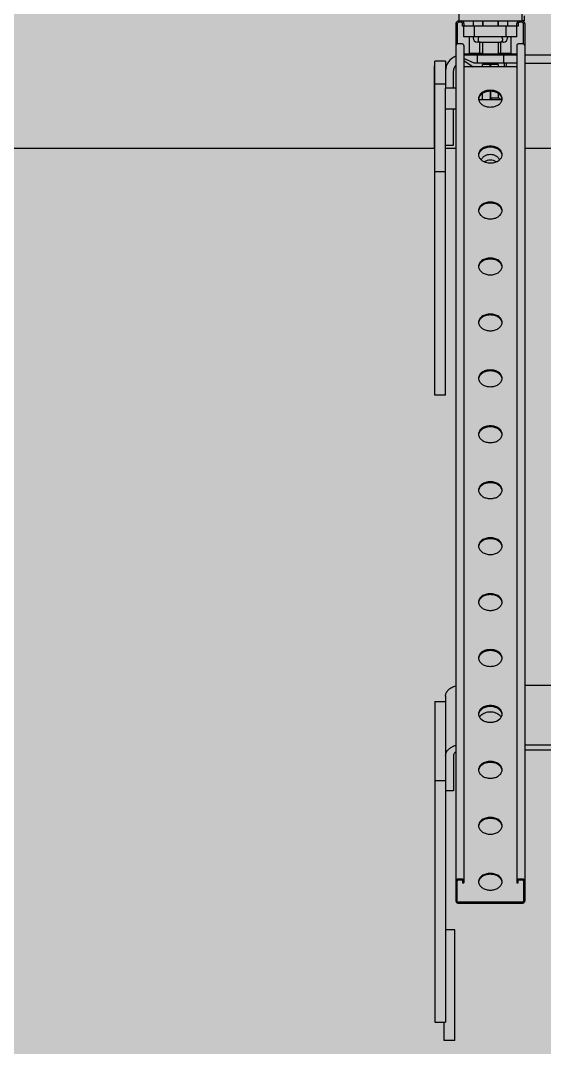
# Model space of a CAD drawing. Header units: millimetres. Extents: x -18489 to 17339, y -1599 to 10961.
# Drawn here: x -14452.5 to -14420.9, y 2173.5 to 2235.3 of the extents above; entities that cross this region are included whole.
import ezdxf

# ---------------------------------------------------------------- set-up
doc = ezdxf.new("R2010")
doc.units = ezdxf.units.MM
for name, color, linetype in [('188K-SM-03-F10-MECH-EQ-Y2257103$0$0 Xref', 8, 'Continuous'), ('188K-SM-03-F10-MECH-EQ-Y2257103$0$M-EQU-FOUNDATION', 8, 'Continuous'), ('188K-SM-03-F10-MECH-EQ-Y2257103$0$Micron CUP L10 HVAC EQU$0$M-MECH-EQU', 136, 'Continuous'), ('188K-SM-03-F10-MECH-EQ-Y2257103$0$Micron CUP L10 HVAC EQU$0$M-PHASE1 AREA', 252, 'Continuous')]:
    doc.layers.add(name, color=color, linetype=linetype)

# ---------------------------------------------------------------- blocks, each defined once
blk = doc.blocks.new('188K-SM-03-F10-MECH-EQ-Y2257103$0$Micron CUP L10 HVAC EQU$0$A$C0c53ceb0')
at = {"layer": '188K-SM-03-F10-MECH-EQ-Y2257103$0$Micron CUP L10 HVAC EQU$0$M-PHASE1 AREA'}
for p, q in [((17170.46743, 13263.8722), (17170.46743, 13178.23741)), ((17208.52734, 13263.8722), (17208.52734, 13178.23741)), ((17210.04974, 13178.23741), (17210.04974, 13181.2822)), ((17168.81817, 13176.65158), (17168.81817, 12648.77738)), ((17169.61109, 13176.65158), (17169.61109, 13164.40363)), ((17170.404, 13178.23741), (17208.59077, 13178.23741)), ((17171.98983, 13177.44449), (17170.404, 13177.44449)), ((17172.78275, 13175.06575), (17172.78275, 13176.65158)), ((17173.57566, 13175.06575), (17172.78275, 13175.06575)), ((17173.57566, 13176.65158), (17173.57566, 13175.06575)), ((17205.35568, 13175.06575), (17173.63909, 13175.06575)), ((17173.63909, 13168.72243), (17173.63909, 13175.06575)), ((17179.09435, 13178.23741), (17179.09435, 13175.06575)), ((17179.98241, 13168.72243), (17179.98241, 13175.06575)), ((17184.7399, 13178.23741), (17184.7399, 13175.06575)), ((17184.92386, 13178.23741), (17184.92386, 13175.06575)), ((17194.07092, 13178.23741), (17194.07092, 13175.06575)), ((17194.25488, 13178.23741), (17194.25488, 13175.06575)), ((17199.01236, 13168.72243), (17199.01236, 13175.06575)), ((17199.90043, 13178.23741), (17199.90043, 13175.06575)), ((17205.35568, 13168.72243), (17205.35568, 13175.06575)), ((17205.41912, 13175.06575), (17205.41912, 13176.65158)), ((17206.21203, 13175.06575), (17205.41912, 13175.06575)), ((17206.21203, 13176.65158), (17206.21203, 13175.06575)), ((17208.59077, 13177.44449), (17207.00494, 13177.44449)), ((17210.04974, 13178.23741), (17208.59077, 13178.23741)), ((17209.38369, 13164.40363), (17209.38369, 13176.65158)), ((17210.1766, 13176.65158), (17210.1766, 12648.77738)), ((17205.35568, 13168.72243), (17173.63909, 13168.72243)), ((17176.8624, 13158.88394), (17176.8624, 13168.72243)), ((17179.09435, 13168.72243), (17179.09435, 13168.0881)), ((17199.90043, 13168.72243), (17199.90043, 13168.0881)), ((17202.13238, 13158.88394), (17202.13238, 13168.72243)), ((17171.98983, 13164.55387), (17170.404, 13164.55387)), ((17173.57566, 13163.43251), (17173.57566, 12659.94603)), ((17183.33168, 13165.55077), (17181.63167, 13165.55077)), ((17182.13914, 13167.52989), (17182.13914, 13166.74332)), ((17183.17989, 13158.88394), (17183.17989, 13165.55077)), ((17183.33168, 13165.55077), (17195.66309, 13165.55077)), ((17184.7399, 13165.55077), (17184.7399, 13158.47797)), ((17194.25488, 13165.55077), (17194.25488, 13158.47797)), ((17197.3631, 13165.55077), (17195.66309, 13165.55077)), ((17195.81488, 13158.88394), (17195.81488, 13165.55077)), ((17196.85564, 13167.52989), (17196.85564, 13166.74332)), ((17205.41912, 13163.43251), (17205.41912, 12659.94603)), ((17208.59077, 13164.55387), (17207.00494, 13164.55387)), ((17173.57566, 13158.47797), (17205.41912, 13158.47797)), ((17205.41912, 13157.68506), (17173.57566, 13157.68506)), ((17179.79971, 13152.92757), (17173.57566, 13155.64281)), ((17176.8624, 13158.88394), (17184.7399, 13158.88394)), ((17179.64939, 13158.47797), (17179.64939, 13158.88394)), ((17181.58093, 13157.68506), (17181.58093, 13152.92757)), ((17194.25488, 13158.88394), (17202.13238, 13158.88394)), ((17197.43922, 13157.68506), (17197.43922, 13152.92757)), ((17199.34539, 13158.47797), (17199.34539, 13158.88394)), ((17679.45525, 13157.68506), (17210.1766, 13157.68506)), ((17155.77042, 13151.34174), (17156.19497, 13151.34174)), ((17155.77042, 13151.34174), (17155.77042, 13101.81891)), ((17162.53829, 13154.13398), (17156.19497, 13154.13398)), ((17156.19497, 12953.15965), (17156.19497, 13154.13398)), ((17162.53829, 13154.13398), (17162.53829, 13137.86219)), ((17173.57566, 13154.41746), (17179.07083, 13150.58183)), ((17205.41912, 13150.58183), (17173.57566, 13150.58183)), ((17205.41912, 13152.92757), (17179.79971, 13152.92757)), ((17194.24219, 13152.13465), (17184.75259, 13152.13465)), ((17184.75259, 13150.58183), (17184.75259, 13152.13425)), ((17185.91634, 13152.92757), (17186.36781, 13152.13465)), ((17189.4847, 13150.58183), (17189.4847, 13152.13458)), ((17189.51007, 13152.13425), (17189.51007, 13150.58183)), ((17193.61383, 13152.92757), (17193.61383, 13152.13465)), ((17194.24219, 13152.13458), (17194.24219, 13150.58183)), ((17197.73027, 13152.92757), (17197.73027, 13150.58183)), ((17199.01236, 13152.92757), (17199.01236, 13150.58183)), ((17210.1766, 13152.92757), (17679.45525, 13152.92757)), ((17167.29578, 13137.86219), (17167.29578, 13148.17008)), ((17162.53829, 13140.15985), (17156.19497, 13140.15985)), ((17168.81817, 13137.86219), (17162.5256, 13137.86219)), ((17162.5256, 13125.17555), (17162.5256, 13137.86219)), ((17182.51846, 13130.9582), (17196.47632, 13130.9582)), ((17184.75259, 13130.9582), (17184.75259, 13134.62016)), ((17189.4847, 13135.98185), (17189.4847, 13130.9582)), ((17190.19741, 13130.9582), (17189.4847, 13132.10197)), ((17189.4847, 13132.10197), (17194.24219, 13132.10197)), ((17189.51007, 13135.98185), (17189.51007, 13132.10197)), ((17189.51007, 13131.94592), (17189.51007, 13130.9582)), ((17194.24219, 13134.62016), (17194.24219, 13132.10197)), ((17196.03548, 13130.9582), (17194.24219, 13132.10197)), ((17168.81817, 13125.17555), (17162.5256, 13125.17555)), ((17162.53829, 12953.15965), (17162.53829, 13125.17555)), ((17167.29578, 13103.63999), (17167.29578, 13125.17555)), ((13611.15446, 13101.81891), (17156.19497, 13101.81891)), ((17162.53829, 13103.63999), (17167.29578, 13103.63999)), ((17162.53829, 13101.81891), (17168.81817, 13101.81891)), ((17210.1766, 13101.81891), (17679.45525, 13101.81891)), ((17162.53829, 13087.43098), (17156.19497, 13087.43098)), ((17162.53829, 12953.15965), (17156.19497, 12953.15965)), ((17210.1766, 12778.85407), (17679.45525, 12778.85407)), ((17156.19497, 12768.96269), (17156.19497, 12576.08288)), ((17156.19497, 12768.96269), (17162.53829, 12768.96269)), ((17162.53829, 12772.12596), (17162.53829, 12576.08288)), ((17210.1766, 12742.97084), (17679.45525, 12742.97084)), ((17167.29578, 12736.24274), (17167.29578, 12715.26666)), ((17679.45525, 12739.60679), (17210.1766, 12739.60679)), ((17156.19497, 12721.52352), (17162.53829, 12721.52352)), ((17167.29578, 12715.26516), (17162.53829, 12715.26516)), ((17171.98983, 12662.18873), (17170.404, 12662.18873)), ((17170.404, 12661.62806), (17171.98983, 12661.62806)), ((17208.59077, 12662.18873), (17207.00494, 12662.18873)), ((17207.00494, 12661.62806), (17208.59077, 12661.62806)), ((17169.61109, 12648.77738), (17169.61109, 12661.06738)), ((17172.78275, 12661.06738), (17172.78275, 12659.94603)), ((17172.78275, 12659.94603), (17173.57566, 12659.94603)), ((17205.41912, 12659.94603), (17206.21203, 12659.94603)), ((17206.21203, 12659.94603), (17206.21203, 12661.06738)), ((17209.38369, 12661.06738), (17209.38369, 12648.77738)), ((17208.59077, 12648.2167), (17170.404, 12648.2167)), ((17170.404, 12647.65603), (17208.59077, 12647.65603)), ((17168.10742, 12631.67629), (17162.53829, 12631.67629)), ((17168.10742, 12564.96838), (17168.10742, 12631.67629)), ((17156.19497, 12576.08288), (17162.53829, 12576.08288)), ((17161.7641, 12564.96838), (17161.7641, 12576.08288)), ((17168.10742, 12564.96838), (17161.7641, 12564.96838))]:
    blk.add_line(p, q, dxfattribs=at)
for centre, radius, start, end in [((17170.404, 13176.65158), 1.58583, 90, 180), ((17170.404, 13176.65158), 0.79291, 90, 180), ((17171.98983, 13176.65158), 1.58583, 0, 90), ((17171.98983, 13176.65158), 0.79291, 0, 90), ((17207.00494, 13176.65158), 1.58583, 90, 180), ((17207.00494, 13176.65158), 0.79291, 90, 180), ((17208.59077, 13176.65158), 1.58583, 0, 90), ((17208.59077, 13176.65158), 0.79291, 0, 90), ((17181.63167, 13168.0881), 2.53733, 180, 270), ((17183.33168, 13167.52989), 1.19254, 90, 180), ((17195.66309, 13167.52989), 1.19254, 0, 90), ((17197.3631, 13168.0881), 2.53733, 270, 0), ((17183.33168, 13166.74332), 1.19254, 180, 270), ((17195.66309, 13166.74332), 1.19254, 270, 0), ((17172.05326, 13148.17008), 9.51498, 109.97779629, 180), ((17172.05326, 13148.17008), 4.75749, 133.15689829, 180), ((17185.93616, 13131.51922), 3.54328, 180.00554074, 184.57683732), ((17185.98738, 13131.52348), 3.59469, 184.57949297, 188.71224577), ((17192.93612, 13131.53468), 3.66683, 346.87698646, 351.28346315), ((17193.00739, 13131.52348), 3.59469, 351.28775423, 355.42050703), ((17193.05862, 13131.51922), 3.54328, 355.42316268, 359.99445926), ((17185.93616, 13097.87869), 3.54328, 180.00554074, 184.57683732), ((17185.98738, 13097.88296), 3.59469, 184.57949297, 188.71224577), ((17193.00739, 13097.88296), 3.59469, 351.28775423, 355.42050703), ((17193.05862, 13097.87869), 3.54328, 355.42316268, 359.99445926), ((17185.93616, 13064.23817), 3.54328, 180.00554074, 184.57683732), ((17185.98738, 13064.24244), 3.59469, 184.57949297, 188.71224577), ((17193.00739, 13064.24244), 3.59469, 351.28775423, 355.42050703), ((17193.05862, 13064.23817), 3.54328, 355.42316268, 359.99445926), ((17185.93616, 13030.59765), 3.54328, 180.00554074, 184.57683732), ((17185.98738, 13030.60192), 3.59469, 184.57949297, 188.71224577), ((17193.00739, 13030.60192), 3.59469, 351.28775423, 355.42050703), ((17193.05862, 13030.59765), 3.54328, 355.42316268, 359.99445926), ((17185.93616, 12996.95713), 3.54328, 180.00554074, 184.57683732), ((17185.98738, 12996.96139), 3.59469, 184.57949297, 188.71224577), ((17193.00739, 12996.96139), 3.59469, 351.28775423, 355.42050703), ((17193.05862, 12996.95713), 3.54328, 355.42316268, 359.99445926), ((17185.93616, 12963.3166), 3.54328, 180.00554074, 184.57683732), ((17185.98738, 12963.32087), 3.59469, 184.57949297, 188.71224577), ((17193.00739, 12963.32087), 3.59469, 351.28775423, 355.42050703), ((17193.05862, 12963.3166), 3.54328, 355.42316268, 359.99445926), ((17185.93616, 12929.67608), 3.54328, 180.00554074, 184.57683732), ((17185.98738, 12929.68035), 3.59469, 184.57949298, 188.71224577), ((17193.00739, 12929.68035), 3.59469, 351.28775423, 355.42050703), ((17193.05862, 12929.67608), 3.54328, 355.42316268, 359.99445926), ((17185.93616, 12896.03556), 3.54328, 180.00554074, 184.57683732), ((17193.05862, 12896.03556), 3.54328, 355.42316268, 359.99445926), ((17185.98738, 12896.03983), 3.59469, 184.57949297, 188.71224577), ((17193.00739, 12896.03983), 3.59469, 351.28775423, 355.42050702), ((17185.93616, 12862.39504), 3.54328, 180.00554074, 184.57683732), ((17185.98738, 12862.39931), 3.59469, 184.57949297, 188.71224577), ((17193.00739, 12862.39931), 3.59469, 351.28775423, 355.42050703), ((17193.05862, 12862.39504), 3.54328, 355.42316268, 359.99445926), ((17185.93616, 12828.75452), 3.54328, 180.00554074, 184.57683732), ((17185.98738, 12828.75878), 3.59469, 184.57949297, 188.71224577), ((17193.00739, 12828.75878), 3.59469, 351.28775423, 355.42050703), ((17193.05862, 12828.75452), 3.54328, 355.42316268, 359.99445926), ((17185.93616, 12795.11399), 3.54328, 180.00554074, 184.57683732), ((17185.98738, 12795.11826), 3.59469, 184.57949297, 188.71224577), ((17193.00739, 12795.11826), 3.59469, 351.28775423, 355.42050703), ((17193.05862, 12795.11399), 3.54328, 355.42316268, 359.99445926), ((17185.93616, 12761.47347), 3.54328, 180.00554074, 184.57683732), ((17185.98738, 12761.47774), 3.59469, 184.57949297, 188.71224577), ((17187.438, 12756.70575), 5.29236, 134.17939771, 139.35016521), ((17191.55678, 12756.70575), 5.29236, 40.64983479, 45.82060229), ((17193.00739, 12761.47774), 3.59469, 351.28775423, 355.42050703), ((17193.05862, 12761.47347), 3.54328, 355.42316268, 359.99445926), ((17185.93616, 12727.83295), 3.54328, 180.00554074, 184.57683732), ((17185.98738, 12727.83722), 3.59469, 184.57949297, 188.71224577), ((17193.00739, 12727.83722), 3.59469, 351.28775423, 355.42050703), ((17193.05862, 12727.83295), 3.54328, 355.42316268, 359.99445926), ((17185.93616, 12694.19243), 3.54328, 180.00554074, 184.57683732), ((17185.98738, 12694.19669), 3.59469, 184.57949297, 188.71224577), ((17193.00739, 12694.19669), 3.59469, 351.28775423, 355.42050703), ((17193.05862, 12694.19243), 3.54328, 355.42316268, 359.99445926), ((17171.99099, 12659.97761), 2.21113, 79.33297401, 90.03008232), ((17208.59194, 12659.97761), 2.21113, 79.33297401, 90.03008232), ((17185.93616, 12660.5519), 3.54328, 180.00554074, 184.57683732), ((17185.98738, 12660.55617), 3.59469, 184.57949297, 188.71224577), ((17193.00739, 12660.55617), 3.59469, 351.28775423, 355.42050703), ((17193.05862, 12660.5519), 3.54328, 355.42316268, 359.99445926)]:
    blk.add_arc(centre, radius, start, end, dxfattribs=at)
blk.add_ellipse((17185.9395, 13131.51887), major_axis=(3.73082, -20.606), ratio=0.170228127, start_param=7.795978182, end_param=7.843886738, dxfattribs=at)
for points in [[(17168.92231, 13163.83217), (17168.85694, 13163.71101), (17168.81817, 13163.57018), (17168.81817, 13163.43251)], [(17205.52325, 13163.83217), (17205.45788, 13163.71101), (17205.41912, 13163.57018), (17205.41912, 13163.43251)], [(17182.43417, 12760.93324), (17182.48755, 12760.58469), (17182.59337, 12760.24115), (17182.74059, 12759.92074)], [(17183.42266, 12760.15338), (17183.2556, 12759.95856), (17183.10275, 12759.7503), (17182.96949, 12759.53097)], [(17196.02528, 12759.53097), (17195.89202, 12759.7503), (17195.73917, 12759.95856), (17195.57212, 12760.15338)], [(17196.25418, 12759.92074), (17196.40141, 12760.24115), (17196.50722, 12760.58469), (17196.5606, 12760.93324)], [(17168.92231, 12661.46704), (17168.85694, 12661.34588), (17168.81817, 12661.20505), (17168.81817, 12661.06738)], [(17170.404, 12662.18873), (17170.13499, 12662.18873), (17169.86013, 12662.14019), (17169.61109, 12662.0385)], [(17172.78275, 12662.0385), (17172.65976, 12662.08872), (17172.5308, 12662.12581), (17172.40027, 12662.15053)], [(17205.52325, 12661.46704), (17205.45788, 12661.34588), (17205.41912, 12661.20505), (17205.41912, 12661.06738)], [(17207.00494, 12662.18873), (17206.73594, 12662.18873), (17206.46108, 12662.14019), (17206.21203, 12662.0385)], [(17209.38369, 12662.0385), (17209.2607, 12662.08872), (17209.13175, 12662.12581), (17209.00122, 12662.15053)], [(17210.07246, 12648.37772), (17210.13783, 12648.49888), (17210.1766, 12648.63971), (17210.1766, 12648.77738)]]:
    blk.add_open_spline(points, degree=3, dxfattribs=at)
for points, knots in [([(17170.404, 13164.55387), (17170.24606, 13164.55387), (17169.69186, 13164.5), (17169.11432, 13164.18804), (17168.92231, 13163.83217)], [0, 0, 0, 0, 0.280876256, 1, 1, 1, 1]), ([(17173.33412, 13164.02737), (17173.26015, 13164.11092), (17172.88263, 13164.43009), (17172.36768, 13164.55387), (17171.98983, 13164.55387)], [0, 0, 0, 0, 0.227996945, 1, 1, 1, 1]), ([(17173.57566, 13163.43251), (17173.57566, 13163.59147), (17173.50403, 13163.8122), (17173.37236, 13163.98419), (17173.33412, 13164.02737)], [0, 0, 0, 0, 0.733758948, 1, 1, 1, 1]), ([(17207.00494, 13164.55387), (17206.84701, 13164.55387), (17206.2928, 13164.5), (17205.71527, 13164.18804), (17205.52325, 13163.83217)], [0, 0, 0, 0, 0.280876256, 1, 1, 1, 1]), ([(17209.93507, 13164.02737), (17209.86109, 13164.11092), (17209.48357, 13164.43009), (17208.96862, 13164.55387), (17208.59077, 13164.55387)], [0, 0, 0, 0, 0.227996945, 1, 1, 1, 1]), ([(17210.1766, 13163.43251), (17210.1766, 13163.59147), (17210.10497, 13163.8122), (17209.9733, 13163.98419), (17209.93507, 13164.02737)], [0, 0, 0, 0, 0.733758948, 1, 1, 1, 1]), ([(17189.49739, 13136.54252), (17188.5821, 13136.54252), (17186.80607, 13136.30338), (17184.48086, 13135.25155), (17182.82528, 13133.61447), (17182.39287, 13132.18456), (17182.39287, 13131.51887)], [0, 0, 0, 0, 0.288006698, 0.555333419, 0.790532629, 1, 1, 1, 1]), ([(17189.49739, 13135.98185), (17188.64305, 13135.98185), (17186.97926, 13135.77247), (17184.76361, 13134.8489), (17183.10621, 13133.40969), (17182.53009, 13132.12438), (17182.43417, 13131.49808)], [0, 0, 0, 0, 0.284584443, 0.551250143, 0.788945637, 1, 1, 1, 1]), ([(17182.43417, 13130.97899), (17182.53009, 13130.35269), (17183.10621, 13129.06738), (17184.76361, 13127.62817), (17186.97926, 13126.7046), (17188.64305, 13126.49522), (17189.49739, 13126.49522)], [0, 0, 0, 0, 0.211054363, 0.448749857, 0.715415557, 1, 1, 1, 1]), ([(17196.6019, 13131.51887), (17196.6019, 13132.18456), (17196.1695, 13133.61447), (17194.51392, 13135.25155), (17192.1887, 13136.30338), (17190.41268, 13136.54252), (17189.49739, 13136.54252)], [0, 0, 0, 0, 0.209467371, 0.444666581, 0.711993302, 1, 1, 1, 1]), ([(17196.5606, 13131.49808), (17196.46469, 13132.12438), (17195.88856, 13133.40969), (17194.23116, 13134.8489), (17192.01551, 13135.77247), (17190.35173, 13135.98185), (17189.49739, 13135.98185)], [0, 0, 0, 0, 0.211054363, 0.448749857, 0.715415557, 1, 1, 1, 1]), ([(17189.49739, 13126.49522), (17190.32009, 13126.49522), (17191.92516, 13126.68991), (17194.08089, 13127.54959), (17195.73125, 13128.89195), (17196.36701, 13130.10049), (17196.5072, 13130.70216)], [0, 0, 0, 0, 0.282697526, 0.548844889, 0.787717592, 1, 1, 1, 1]), ([(17189.49739, 13102.902), (17188.5821, 13102.902), (17186.80607, 13102.66285), (17184.48086, 13101.61103), (17182.82528, 13099.97395), (17182.39287, 13098.54404), (17182.39287, 13097.87835)], [0, 0, 0, 0, 0.288006698, 0.555333419, 0.790532629, 1, 1, 1, 1]), ([(17189.49739, 13102.34133), (17188.64305, 13102.34133), (17186.97926, 13102.13195), (17184.76361, 13101.20838), (17183.10621, 13099.76917), (17182.53009, 13098.48386), (17182.43417, 13097.85756)], [0, 0, 0, 0, 0.284584443, 0.551250143, 0.788945637, 1, 1, 1, 1]), ([(17196.6019, 13097.87835), (17196.6019, 13098.54404), (17196.1695, 13099.97395), (17194.51392, 13101.61103), (17192.1887, 13102.66285), (17190.41268, 13102.902), (17189.49739, 13102.902)], [0, 0, 0, 0, 0.209467371, 0.444666581, 0.711993302, 1, 1, 1, 1]), ([(17196.5606, 13097.85756), (17196.46469, 13098.48386), (17195.88856, 13099.76917), (17194.23116, 13101.20838), (17192.01551, 13102.13195), (17190.35173, 13102.34133), (17189.49739, 13102.34133)], [0, 0, 0, 0, 0.211054363, 0.448749857, 0.715415557, 1, 1, 1, 1]), ([(17182.43417, 13097.33847), (17182.51748, 13096.79451), (17182.96688, 13095.68327), (17183.79636, 13094.8388), (17184.27934, 13094.46932)], [0, 0, 0, 0, 0.475050464, 1, 1, 1, 1]), ([(17194.94536, 13094.70405), (17194.88339, 13094.92921), (17194.69975, 13095.37707), (17194.11788, 13096.21582), (17193.01551, 13097.08823), (17191.35635, 13097.73134), (17189.49739, 13097.95397), (17187.63842, 13097.73134), (17185.97927, 13097.08823), (17184.87689, 13096.21582), (17184.29503, 13095.37707), (17184.11138, 13094.92921), (17184.04942, 13094.70405)], [0, 0, 0, 0, 0.05216116, 0.107006451, 0.226580774, 0.359346826, 0.5, 0.640653174, 0.773419226, 0.892993549, 0.94783884, 1, 1, 1, 1]), ([(17184.27934, 13094.46932), (17184.39918, 13094.37764), (17184.90828, 13094.01634), (17185.46653, 13093.72605), (17185.90353, 13093.54486)], [0, 0, 0, 0, 0.241814282, 1, 1, 1, 1]), ([(17193.06187, 13093.59801), (17192.54525, 13093.9041), (17191.37589, 13094.36514), (17189.49739, 13094.59108), (17187.61889, 13094.36514), (17186.44952, 13093.9041), (17185.93291, 13093.59801)], [0, 0, 0, 0, 0.242621943, 0.5, 0.757378057, 1, 1, 1, 1]), ([(17193.09125, 13093.54486), (17193.24019, 13093.60662), (17193.80927, 13093.86242), (17194.34795, 13094.1882), (17194.71543, 13094.46932)], [0, 0, 0, 0, 0.258431367, 1, 1, 1, 1]), ([(17194.71543, 13094.46932), (17195.19842, 13094.8388), (17196.02789, 13095.68327), (17196.4773, 13096.79451), (17196.5606, 13097.33847)], [0, 0, 0, 0, 0.524949536, 1, 1, 1, 1]), ([(17185.90353, 13093.54486), (17186.17843, 13093.43089), (17187.33435, 13093.02355), (17188.5707, 13092.8547), (17189.49739, 13092.8547)], [0, 0, 0, 0, 0.243075178, 1, 1, 1, 1]), ([(17189.49739, 13092.8547), (17189.81028, 13092.8547), (17191.03319, 13092.9123), (17192.24952, 13093.19587), (17193.09125, 13093.54486)], [0, 0, 0, 0, 0.255610284, 1, 1, 1, 1]), ([(17189.49739, 13069.26148), (17188.5821, 13069.26148), (17186.80607, 13069.02233), (17184.48086, 13067.97051), (17182.82528, 13066.33343), (17182.39287, 13064.90352), (17182.39287, 13064.23783)], [0, 0, 0, 0, 0.288006698, 0.555333419, 0.790532629, 1, 1, 1, 1]), ([(17196.6019, 13064.23783), (17196.6019, 13064.90352), (17196.1695, 13066.33343), (17194.51392, 13067.97051), (17192.1887, 13069.02233), (17190.41268, 13069.26148), (17189.49739, 13069.26148)], [0, 0, 0, 0, 0.209467371, 0.444666581, 0.711993302, 1, 1, 1, 1]), ([(17189.49739, 13068.7008), (17188.64305, 13068.7008), (17186.97926, 13068.49142), (17184.76361, 13067.56786), (17183.10621, 13066.12864), (17182.53009, 13064.84333), (17182.43417, 13064.21704)], [0, 0, 0, 0, 0.284584443, 0.551250143, 0.788945637, 1, 1, 1, 1]), ([(17182.43417, 13063.69794), (17182.53009, 13063.07165), (17183.10621, 13061.78634), (17184.76361, 13060.34712), (17186.97926, 13059.42356), (17188.64305, 13059.21418), (17189.49739, 13059.21418)], [0, 0, 0, 0, 0.211054363, 0.448749857, 0.715415557, 1, 1, 1, 1]), ([(17196.5606, 13064.21704), (17196.46469, 13064.84333), (17195.88856, 13066.12864), (17194.23116, 13067.56786), (17192.01551, 13068.49142), (17190.35173, 13068.7008), (17189.49739, 13068.7008)], [0, 0, 0, 0, 0.211054363, 0.448749857, 0.715415557, 1, 1, 1, 1]), ([(17189.49739, 13059.21418), (17190.35173, 13059.21418), (17192.01551, 13059.42356), (17194.23116, 13060.34712), (17195.88856, 13061.78634), (17196.46469, 13063.07165), (17196.5606, 13063.69794)], [0, 0, 0, 0, 0.284584443, 0.551250143, 0.788945637, 1, 1, 1, 1]), ([(17189.49739, 13035.62096), (17188.5821, 13035.62096), (17186.80607, 13035.38181), (17184.48086, 13034.32999), (17182.82528, 13032.6929), (17182.39287, 13031.26299), (17182.39287, 13030.59731)], [0, 0, 0, 0, 0.288006698, 0.555333419, 0.790532629, 1, 1, 1, 1]), ([(17189.49739, 13035.06028), (17188.64305, 13035.06028), (17186.97926, 13034.8509), (17184.76361, 13033.92733), (17183.10621, 13032.48812), (17182.53009, 13031.20281), (17182.43417, 13030.57651)], [0, 0, 0, 0, 0.284584443, 0.551250143, 0.788945637, 1, 1, 1, 1]), ([(17196.6019, 13030.59731), (17196.6019, 13031.26299), (17196.1695, 13032.6929), (17194.51392, 13034.32999), (17192.1887, 13035.38181), (17190.41268, 13035.62096), (17189.49739, 13035.62096)], [0, 0, 0, 0, 0.209467371, 0.444666581, 0.711993302, 1, 1, 1, 1]), ([(17196.5606, 13030.57651), (17196.46469, 13031.20281), (17195.88856, 13032.48812), (17194.23116, 13033.92733), (17192.01551, 13034.8509), (17190.35173, 13035.06028), (17189.49739, 13035.06028)], [0, 0, 0, 0, 0.211054363, 0.448749857, 0.715415557, 1, 1, 1, 1]), ([(17182.43417, 13030.05742), (17182.53009, 13029.43113), (17183.10621, 13028.14581), (17184.76361, 13026.7066), (17186.97926, 13025.78304), (17188.64305, 13025.57365), (17189.49739, 13025.57365)], [0, 0, 0, 0, 0.211054363, 0.448749857, 0.715415557, 1, 1, 1, 1]), ([(17189.49739, 13025.57365), (17190.35173, 13025.57365), (17192.01551, 13025.78304), (17194.23116, 13026.7066), (17195.88856, 13028.14581), (17196.46469, 13029.43113), (17196.5606, 13030.05742)], [0, 0, 0, 0, 0.284584443, 0.551250143, 0.788945637, 1, 1, 1, 1]), ([(17189.49739, 13001.98044), (17188.5821, 13001.98044), (17186.80607, 13001.74129), (17184.48086, 13000.68946), (17182.82528, 12999.05238), (17182.39287, 12997.62247), (17182.39287, 12996.95678)], [0, 0, 0, 0, 0.288006698, 0.555333419, 0.790532629, 1, 1, 1, 1]), ([(17189.49739, 13001.41976), (17188.64305, 13001.41976), (17186.97926, 13001.21038), (17184.76361, 13000.28681), (17183.10621, 12998.8476), (17182.53009, 12997.56229), (17182.43417, 12996.93599)], [0, 0, 0, 0, 0.284584443, 0.551250143, 0.788945637, 1, 1, 1, 1]), ([(17196.6019, 12996.95678), (17196.6019, 12997.62247), (17196.1695, 12999.05238), (17194.51392, 13000.68946), (17192.1887, 13001.74129), (17190.41268, 13001.98044), (17189.49739, 13001.98044)], [0, 0, 0, 0, 0.209467371, 0.444666581, 0.711993302, 1, 1, 1, 1]), ([(17196.5606, 12996.93599), (17196.46469, 12997.56229), (17195.88856, 12998.8476), (17194.23116, 13000.28681), (17192.01551, 13001.21038), (17190.35173, 13001.41976), (17189.49739, 13001.41976)], [0, 0, 0, 0, 0.211054363, 0.448749857, 0.715415557, 1, 1, 1, 1]), ([(17182.43417, 12996.4169), (17182.53009, 12995.7906), (17183.10621, 12994.50529), (17184.76361, 12993.06608), (17186.97926, 12992.14251), (17188.64305, 12991.93313), (17189.49739, 12991.93313)], [0, 0, 0, 0, 0.211054363, 0.448749857, 0.715415557, 1, 1, 1, 1]), ([(17189.49739, 12991.93313), (17190.35173, 12991.93313), (17192.01551, 12992.14251), (17194.23116, 12993.06608), (17195.88856, 12994.50529), (17196.46469, 12995.7906), (17196.5606, 12996.4169)], [0, 0, 0, 0, 0.284584443, 0.551250143, 0.788945637, 1, 1, 1, 1]), ([(17189.49739, 12968.33991), (17188.5821, 12968.33991), (17186.80607, 12968.10077), (17184.48086, 12967.04894), (17182.82528, 12965.41186), (17182.39287, 12963.98195), (17182.39287, 12963.31626)], [0, 0, 0, 0, 0.288006698, 0.555333419, 0.790532629, 1, 1, 1, 1]), ([(17189.49739, 12967.77924), (17188.64305, 12967.77924), (17186.97926, 12967.56986), (17184.76361, 12966.64629), (17183.10621, 12965.20708), (17182.53009, 12963.92177), (17182.43417, 12963.29547)], [0, 0, 0, 0, 0.284584443, 0.551250143, 0.788945637, 1, 1, 1, 1]), ([(17196.6019, 12963.31626), (17196.6019, 12963.98195), (17196.1695, 12965.41186), (17194.51392, 12967.04894), (17192.1887, 12968.10077), (17190.41268, 12968.33991), (17189.49739, 12968.33991)], [0, 0, 0, 0, 0.209467371, 0.444666581, 0.711993302, 1, 1, 1, 1]), ([(17196.5606, 12963.29547), (17196.46469, 12963.92177), (17195.88856, 12965.20708), (17194.23116, 12966.64629), (17192.01551, 12967.56986), (17190.35173, 12967.77924), (17189.49739, 12967.77924)], [0, 0, 0, 0, 0.211054363, 0.448749857, 0.715415557, 1, 1, 1, 1]), ([(17182.43417, 12962.77638), (17182.53009, 12962.15008), (17183.10621, 12960.86477), (17184.76361, 12959.42556), (17186.97926, 12958.50199), (17188.64305, 12958.29261), (17189.49739, 12958.29261)], [0, 0, 0, 0, 0.211054363, 0.448749857, 0.715415557, 1, 1, 1, 1]), ([(17189.49739, 12958.29261), (17190.35173, 12958.29261), (17192.01551, 12958.50199), (17194.23116, 12959.42556), (17195.88856, 12960.86477), (17196.46469, 12962.15008), (17196.5606, 12962.77638)], [0, 0, 0, 0, 0.284584443, 0.551250143, 0.788945637, 1, 1, 1, 1]), ([(17189.49739, 12934.69939), (17188.5821, 12934.69939), (17186.80607, 12934.46024), (17184.48086, 12933.40842), (17182.82528, 12931.77134), (17182.39287, 12930.34143), (17182.39287, 12929.67574)], [0, 0, 0, 0, 0.288006698, 0.555333419, 0.790532629, 1, 1, 1, 1]), ([(17189.49739, 12934.13872), (17188.64305, 12934.13872), (17186.97926, 12933.92933), (17184.76361, 12933.00577), (17183.10621, 12931.56656), (17182.53009, 12930.28124), (17182.43417, 12929.65495)], [0, 0, 0, 0, 0.284584443, 0.551250143, 0.788945637, 1, 1, 1, 1]), ([(17196.6019, 12929.67574), (17196.6019, 12930.34143), (17196.1695, 12931.77134), (17194.51392, 12933.40842), (17192.1887, 12934.46024), (17190.41268, 12934.69939), (17189.49739, 12934.69939)], [0, 0, 0, 0, 0.209467371, 0.444666581, 0.711993302, 1, 1, 1, 1]), ([(17196.5606, 12929.65495), (17196.46469, 12930.28124), (17195.88856, 12931.56656), (17194.23116, 12933.00577), (17192.01551, 12933.92933), (17190.35173, 12934.13872), (17189.49739, 12934.13872)], [0, 0, 0, 0, 0.211054363, 0.448749857, 0.715415557, 1, 1, 1, 1]), ([(17182.43417, 12929.13586), (17182.53009, 12928.50956), (17183.10621, 12927.22425), (17184.76361, 12925.78504), (17186.97926, 12924.86147), (17188.64305, 12924.65209), (17189.49739, 12924.65209)], [0, 0, 0, 0, 0.211054363, 0.448749857, 0.715415557, 1, 1, 1, 1]), ([(17189.49739, 12924.65209), (17190.35173, 12924.65209), (17192.01551, 12924.86147), (17194.23116, 12925.78504), (17195.88856, 12927.22425), (17196.46469, 12928.50956), (17196.5606, 12929.13586)], [0, 0, 0, 0, 0.284584443, 0.551250143, 0.788945637, 1, 1, 1, 1]), ([(17189.49739, 12901.05887), (17188.5821, 12901.05887), (17186.80607, 12900.81972), (17184.48086, 12899.7679), (17182.82528, 12898.13081), (17182.39287, 12896.70091), (17182.39287, 12896.03522)], [0, 0, 0, 0, 0.288006698, 0.555333419, 0.790532629, 1, 1, 1, 1]), ([(17189.49739, 12900.49819), (17188.64305, 12900.49819), (17186.97926, 12900.28881), (17184.76361, 12899.36525), (17183.10621, 12897.92603), (17182.53009, 12896.64072), (17182.43417, 12896.01443)], [0, 0, 0, 0, 0.284584443, 0.551250143, 0.788945637, 1, 1, 1, 1]), ([(17196.6019, 12896.03522), (17196.6019, 12896.70091), (17196.1695, 12898.13081), (17194.51392, 12899.7679), (17192.1887, 12900.81972), (17190.41268, 12901.05887), (17189.49739, 12901.05887)], [0, 0, 0, 0, 0.209467371, 0.444666581, 0.711993302, 1, 1, 1, 1]), ([(17196.5606, 12896.01443), (17196.46469, 12896.64072), (17195.88856, 12897.92603), (17194.23116, 12899.36525), (17192.01551, 12900.28881), (17190.35173, 12900.49819), (17189.49739, 12900.49819)], [0, 0, 0, 0, 0.211054363, 0.448749857, 0.715415557, 1, 1, 1, 1]), ([(17182.43417, 12895.49533), (17182.53009, 12894.86904), (17183.10621, 12893.58373), (17184.76361, 12892.14451), (17186.97926, 12891.22095), (17188.64305, 12891.01157), (17189.49739, 12891.01157)], [0, 0, 0, 0, 0.211054363, 0.448749857, 0.715415557, 1, 1, 1, 1]), ([(17189.49739, 12891.01157), (17190.35173, 12891.01157), (17192.01551, 12891.22095), (17194.23116, 12892.14451), (17195.88856, 12893.58373), (17196.46469, 12894.86904), (17196.5606, 12895.49533)], [0, 0, 0, 0, 0.284584443, 0.551250143, 0.788945637, 1, 1, 1, 1]), ([(17189.49739, 12867.41835), (17188.5821, 12867.41835), (17186.80607, 12867.1792), (17184.48086, 12866.12737), (17182.82528, 12864.49029), (17182.39287, 12863.06038), (17182.39287, 12862.3947)], [0, 0, 0, 0, 0.288006698, 0.555333419, 0.790532629, 1, 1, 1, 1]), ([(17189.49739, 12866.85767), (17188.64305, 12866.85767), (17186.97926, 12866.64829), (17184.76361, 12865.72472), (17183.10621, 12864.28551), (17182.53009, 12863.0002), (17182.43417, 12862.3739)], [0, 0, 0, 0, 0.284584443, 0.551250143, 0.788945637, 1, 1, 1, 1]), ([(17196.6019, 12862.3947), (17196.6019, 12863.06038), (17196.1695, 12864.49029), (17194.51392, 12866.12737), (17192.1887, 12867.1792), (17190.41268, 12867.41835), (17189.49739, 12867.41835)], [0, 0, 0, 0, 0.209467371, 0.444666581, 0.711993302, 1, 1, 1, 1]), ([(17196.5606, 12862.3739), (17196.46469, 12863.0002), (17195.88856, 12864.28551), (17194.23116, 12865.72472), (17192.01551, 12866.64829), (17190.35173, 12866.85767), (17189.49739, 12866.85767)], [0, 0, 0, 0, 0.211054363, 0.448749857, 0.715415557, 1, 1, 1, 1]), ([(17182.43417, 12861.85481), (17182.53009, 12861.22852), (17183.10621, 12859.9432), (17184.76361, 12858.50399), (17186.97926, 12857.58042), (17188.64305, 12857.37104), (17189.49739, 12857.37104)], [0, 0, 0, 0, 0.211054363, 0.448749857, 0.715415557, 1, 1, 1, 1]), ([(17189.49739, 12857.37104), (17190.35173, 12857.37104), (17192.01551, 12857.58042), (17194.23116, 12858.50399), (17195.88856, 12859.9432), (17196.46469, 12861.22852), (17196.5606, 12861.85481)], [0, 0, 0, 0, 0.284584443, 0.551250143, 0.788945637, 1, 1, 1, 1]), ([(17189.49739, 12833.77782), (17188.5821, 12833.77782), (17186.80607, 12833.53868), (17184.48086, 12832.48685), (17182.82528, 12830.84977), (17182.39287, 12829.41986), (17182.39287, 12828.75417)], [0, 0, 0, 0, 0.288006698, 0.555333419, 0.790532629, 1, 1, 1, 1]), ([(17189.49739, 12833.21715), (17188.64305, 12833.21715), (17186.97926, 12833.00777), (17184.76361, 12832.0842), (17183.10621, 12830.64499), (17182.53009, 12829.35968), (17182.43417, 12828.73338)], [0, 0, 0, 0, 0.284584443, 0.551250143, 0.788945637, 1, 1, 1, 1]), ([(17182.43417, 12828.21429), (17182.53009, 12827.58799), (17183.10621, 12826.30268), (17184.76361, 12824.86347), (17186.97926, 12823.9399), (17188.64305, 12823.73052), (17189.49739, 12823.73052)], [0, 0, 0, 0, 0.211054363, 0.448749857, 0.715415557, 1, 1, 1, 1]), ([(17196.6019, 12828.75417), (17196.6019, 12829.41986), (17196.1695, 12830.84977), (17194.51392, 12832.48685), (17192.1887, 12833.53868), (17190.41268, 12833.77782), (17189.49739, 12833.77782)], [0, 0, 0, 0, 0.209467371, 0.444666581, 0.711993302, 1, 1, 1, 1]), ([(17196.5606, 12828.73338), (17196.46469, 12829.35968), (17195.88856, 12830.64499), (17194.23116, 12832.0842), (17192.01551, 12833.00777), (17190.35173, 12833.21715), (17189.49739, 12833.21715)], [0, 0, 0, 0, 0.211054363, 0.448749857, 0.715415557, 1, 1, 1, 1]), ([(17189.49739, 12823.73052), (17190.35173, 12823.73052), (17192.01551, 12823.9399), (17194.23116, 12824.86347), (17195.88856, 12826.30268), (17196.46469, 12827.58799), (17196.5606, 12828.21429)], [0, 0, 0, 0, 0.284584443, 0.551250143, 0.788945637, 1, 1, 1, 1]), ([(17189.49739, 12800.1373), (17188.5821, 12800.1373), (17186.80607, 12799.89816), (17184.48086, 12798.84633), (17182.82528, 12797.20925), (17182.39287, 12795.77934), (17182.39287, 12795.11365)], [0, 0, 0, 0, 0.288006698, 0.555333419, 0.790532629, 1, 1, 1, 1]), ([(17189.49739, 12799.57663), (17188.64305, 12799.57663), (17186.97926, 12799.36725), (17184.76361, 12798.44368), (17183.10621, 12797.00447), (17182.53009, 12795.71916), (17182.43417, 12795.09286)], [0, 0, 0, 0, 0.284584443, 0.551250143, 0.788945637, 1, 1, 1, 1]), ([(17196.6019, 12795.11365), (17196.6019, 12795.77934), (17196.1695, 12797.20925), (17194.51392, 12798.84633), (17192.1887, 12799.89816), (17190.41268, 12800.1373), (17189.49739, 12800.1373)], [0, 0, 0, 0, 0.209467371, 0.444666581, 0.711993302, 1, 1, 1, 1]), ([(17196.5606, 12795.09286), (17196.46469, 12795.71916), (17195.88856, 12797.00447), (17194.23116, 12798.44368), (17192.01551, 12799.36725), (17190.35173, 12799.57663), (17189.49739, 12799.57663)], [0, 0, 0, 0, 0.211054363, 0.448749857, 0.715415557, 1, 1, 1, 1]), ([(17182.43417, 12794.57377), (17182.53009, 12793.94747), (17183.10621, 12792.66216), (17184.76361, 12791.22295), (17186.97926, 12790.29938), (17188.64305, 12790.09), (17189.49739, 12790.09)], [0, 0, 0, 0, 0.211054363, 0.448749857, 0.715415557, 1, 1, 1, 1]), ([(17189.49739, 12790.09), (17190.35173, 12790.09), (17192.01551, 12790.29938), (17194.23116, 12791.22295), (17195.88856, 12792.66216), (17196.46469, 12793.94747), (17196.5606, 12794.57377)], [0, 0, 0, 0, 0.284584443, 0.551250143, 0.788945637, 1, 1, 1, 1]), ([(17162.53829, 12772.12596), (17162.53829, 12772.81636), (17162.86866, 12774.26756), (17164.23161, 12776.13853), (17166.27912, 12777.60302), (17167.92324, 12778.22332), (17168.8024, 12778.44925)], [0, 0, 0, 0, 0.21748498, 0.45261355, 0.714058089, 1, 1, 1, 1]), ([(17189.49739, 12766.49678), (17188.5821, 12766.49678), (17186.80607, 12766.25763), (17184.48086, 12765.20581), (17182.82528, 12763.56873), (17182.39287, 12762.13882), (17182.39287, 12761.47313)], [0, 0, 0, 0, 0.288006698, 0.555333419, 0.790532629, 1, 1, 1, 1]), ([(17196.6019, 12761.47313), (17196.6019, 12762.13882), (17196.1695, 12763.56873), (17194.51392, 12765.20581), (17192.1887, 12766.25763), (17190.41268, 12766.49678), (17189.49739, 12766.49678)], [0, 0, 0, 0, 0.209467371, 0.444666581, 0.711993302, 1, 1, 1, 1]), ([(17189.49739, 12765.9361), (17188.64305, 12765.9361), (17186.97926, 12765.72672), (17184.76361, 12764.80316), (17183.10621, 12763.36394), (17182.53009, 12762.07863), (17182.43417, 12761.45234)], [0, 0, 0, 0, 0.284584443, 0.551250143, 0.788945637, 1, 1, 1, 1]), ([(17195.24506, 12760.50123), (17194.54107, 12761.18614), (17192.67277, 12762.24312), (17189.49739, 12762.74511), (17186.322, 12762.24312), (17184.45371, 12761.18614), (17183.74971, 12760.50123)], [0, 0, 0, 0, 0.236938801, 0.5, 0.763061198, 1, 1, 1, 1]), ([(17196.5606, 12761.45234), (17196.46469, 12762.07863), (17195.88856, 12763.36394), (17194.23116, 12764.80316), (17192.01551, 12765.72672), (17190.35173, 12765.9361), (17189.49739, 12765.9361)], [0, 0, 0, 0, 0.211054363, 0.448749857, 0.715415557, 1, 1, 1, 1]), ([(17182.74059, 12759.92074), (17183.2418, 12758.8299), (17184.82036, 12757.47092), (17187.31369, 12756.61087), (17188.76101, 12756.44948), (17189.49739, 12756.44948)], [0, 0, 0, 0, 0.454971083, 0.720915951, 1, 1, 1, 1]), ([(17189.49739, 12756.44948), (17190.23377, 12756.44948), (17191.68109, 12756.61087), (17194.17441, 12757.47092), (17195.75297, 12758.8299), (17196.25418, 12759.92074)], [0, 0, 0, 0, 0.279084049, 0.545028917, 1, 1, 1, 1]), ([(17162.53829, 12736.24274), (17162.53829, 12736.8295), (17162.77172, 12738.04886), (17163.76118, 12739.69649), (17165.29495, 12741.08484), (17166.55953, 12741.76475), (17167.24472, 12742.04848)], [0, 0, 0, 0, 0.222954822, 0.459664115, 0.718205, 1, 1, 1, 1]), ([(17167.24472, 12742.04848), (17167.3693, 12742.10006), (17167.87887, 12742.30014), (17168.40282, 12742.46334), (17168.8024, 12742.56603)], [0, 0, 0, 0, 0.246316039, 1, 1, 1, 1]), ([(17168.79917, 12738.69675), (17168.36141, 12738.40663), (17167.61149, 12737.70781), (17167.29578, 12736.70726), (17167.29578, 12736.24274)], [0, 0, 0, 0, 0.530633996, 1, 1, 1, 1]), ([(17189.49739, 12732.85626), (17188.5821, 12732.85626), (17186.80607, 12732.61711), (17184.48086, 12731.56529), (17182.82528, 12729.9282), (17182.39287, 12728.4983), (17182.39287, 12727.83261)], [0, 0, 0, 0, 0.288006698, 0.555333419, 0.790532629, 1, 1, 1, 1]), ([(17189.49739, 12732.29558), (17188.64305, 12732.29558), (17186.97926, 12732.0862), (17184.76361, 12731.16263), (17183.10621, 12729.72342), (17182.53009, 12728.43811), (17182.43417, 12727.81182)], [0, 0, 0, 0, 0.284584443, 0.551250143, 0.788945637, 1, 1, 1, 1]), ([(17196.6019, 12727.83261), (17196.6019, 12728.4983), (17196.1695, 12729.9282), (17194.51392, 12731.56529), (17192.1887, 12732.61711), (17190.41268, 12732.85626), (17189.49739, 12732.85626)], [0, 0, 0, 0, 0.209467371, 0.444666581, 0.711993302, 1, 1, 1, 1]), ([(17196.5606, 12727.81182), (17196.46469, 12728.43811), (17195.88856, 12729.72342), (17194.23116, 12731.16263), (17192.01551, 12732.0862), (17190.35173, 12732.29558), (17189.49739, 12732.29558)], [0, 0, 0, 0, 0.211054363, 0.448749857, 0.715415557, 1, 1, 1, 1]), ([(17182.43417, 12727.29272), (17182.53009, 12726.66643), (17183.10621, 12725.38112), (17184.76361, 12723.9419), (17186.97926, 12723.01834), (17188.64305, 12722.80896), (17189.49739, 12722.80896)], [0, 0, 0, 0, 0.211054363, 0.448749857, 0.715415557, 1, 1, 1, 1]), ([(17189.49739, 12722.80896), (17190.35173, 12722.80896), (17192.01551, 12723.01834), (17194.23116, 12723.9419), (17195.88856, 12725.38112), (17196.46469, 12726.66643), (17196.5606, 12727.29272)], [0, 0, 0, 0, 0.284584443, 0.551250143, 0.788945637, 1, 1, 1, 1]), ([(17189.49739, 12699.21574), (17188.5821, 12699.21574), (17186.80607, 12698.97659), (17184.48086, 12697.92476), (17182.82528, 12696.28768), (17182.39287, 12694.85777), (17182.39287, 12694.19208)], [0, 0, 0, 0, 0.288006698, 0.555333419, 0.790532629, 1, 1, 1, 1]), ([(17189.49739, 12698.65506), (17188.64305, 12698.65506), (17186.97926, 12698.44568), (17184.76361, 12697.52211), (17183.10621, 12696.0829), (17182.53009, 12694.79759), (17182.43417, 12694.17129)], [0, 0, 0, 0, 0.284584443, 0.551250143, 0.788945637, 1, 1, 1, 1]), ([(17196.6019, 12694.19208), (17196.6019, 12694.85777), (17196.1695, 12696.28768), (17194.51392, 12697.92476), (17192.1887, 12698.97659), (17190.41268, 12699.21574), (17189.49739, 12699.21574)], [0, 0, 0, 0, 0.209467371, 0.444666581, 0.711993302, 1, 1, 1, 1]), ([(17196.5606, 12694.17129), (17196.46469, 12694.79759), (17195.88856, 12696.0829), (17194.23116, 12697.52211), (17192.01551, 12698.44568), (17190.35173, 12698.65506), (17189.49739, 12698.65506)], [0, 0, 0, 0, 0.211054363, 0.448749857, 0.715415557, 1, 1, 1, 1]), ([(17182.43417, 12693.6522), (17182.53009, 12693.0259), (17183.10621, 12691.74059), (17184.76361, 12690.30138), (17186.97926, 12689.37781), (17188.64305, 12689.16843), (17189.49739, 12689.16843)], [0, 0, 0, 0, 0.211054363, 0.448749857, 0.715415557, 1, 1, 1, 1]), ([(17189.49739, 12689.16843), (17190.35173, 12689.16843), (17192.01551, 12689.37781), (17194.23116, 12690.30138), (17195.88856, 12691.74059), (17196.46469, 12693.0259), (17196.5606, 12693.6522)], [0, 0, 0, 0, 0.284584443, 0.551250143, 0.788945637, 1, 1, 1, 1]), ([(17169.61109, 12662.0385), (17169.53478, 12662.00734), (17169.2644, 12661.87592), (17169.0263, 12661.65977), (17168.92231, 12661.46704)], [0, 0, 0, 0, 0.273440322, 1, 1, 1, 1]), ([(17169.61109, 12661.06738), (17169.61109, 12661.22054), (17169.84712, 12661.5539), (17170.20927, 12661.62806), (17170.404, 12661.62806)], [0, 0, 0, 0, 0.440239368, 1, 1, 1, 1]), ([(17171.98983, 12661.62806), (17172.18457, 12661.62806), (17172.54671, 12661.5539), (17172.78275, 12661.22054), (17172.78275, 12661.06738)], [0, 0, 0, 0, 0.559760632, 1, 1, 1, 1]), ([(17173.57566, 12661.06738), (17173.57566, 12661.26724), (17173.38951, 12661.70666), (17173.00213, 12661.94892), (17172.78275, 12662.0385)], [0, 0, 0, 0, 0.457524368, 1, 1, 1, 1]), ([(17189.49739, 12665.57521), (17188.5821, 12665.57521), (17186.80607, 12665.33607), (17184.48086, 12664.28424), (17182.82528, 12662.64716), (17182.39287, 12661.21725), (17182.39287, 12660.55156)], [0, 0, 0, 0, 0.288006698, 0.555333419, 0.790532629, 1, 1, 1, 1]), ([(17189.49739, 12665.01454), (17188.64305, 12665.01454), (17186.97926, 12664.80516), (17184.76361, 12663.88159), (17183.10621, 12662.44238), (17182.53009, 12661.15707), (17182.43417, 12660.53077)], [0, 0, 0, 0, 0.284584443, 0.551250143, 0.788945637, 1, 1, 1, 1]), ([(17196.6019, 12660.55156), (17196.6019, 12661.21725), (17196.1695, 12662.64716), (17194.51392, 12664.28424), (17192.1887, 12665.33607), (17190.41268, 12665.57521), (17189.49739, 12665.57521)], [0, 0, 0, 0, 0.209467371, 0.444666581, 0.711993302, 1, 1, 1, 1]), ([(17196.5606, 12660.53077), (17196.46469, 12661.15707), (17195.88856, 12662.44238), (17194.23116, 12663.88159), (17192.01551, 12664.80516), (17190.35173, 12665.01454), (17189.49739, 12665.01454)], [0, 0, 0, 0, 0.211054363, 0.448749857, 0.715415557, 1, 1, 1, 1]), ([(17206.21203, 12662.0385), (17206.13573, 12662.00734), (17205.86534, 12661.87592), (17205.62724, 12661.65977), (17205.52325, 12661.46704)], [0, 0, 0, 0, 0.273440322, 1, 1, 1, 1]), ([(17206.21203, 12661.06738), (17206.21203, 12661.22054), (17206.44807, 12661.5539), (17206.81021, 12661.62806), (17207.00494, 12661.62806)], [0, 0, 0, 0, 0.440239368, 1, 1, 1, 1]), ([(17208.59077, 12661.62806), (17208.78551, 12661.62806), (17209.14765, 12661.5539), (17209.38369, 12661.22054), (17209.38369, 12661.06738)], [0, 0, 0, 0, 0.559760632, 1, 1, 1, 1]), ([(17210.1766, 12661.06738), (17210.1766, 12661.26724), (17209.99045, 12661.70666), (17209.60307, 12661.94892), (17209.38369, 12662.0385)], [0, 0, 0, 0, 0.457524368, 1, 1, 1, 1]), ([(17182.43417, 12660.01168), (17182.53009, 12659.38538), (17183.10621, 12658.10007), (17184.76361, 12656.66086), (17186.97926, 12655.73729), (17188.64305, 12655.52791), (17189.49739, 12655.52791)], [0, 0, 0, 0, 0.211054363, 0.448749857, 0.715415557, 1, 1, 1, 1]), ([(17189.49739, 12655.52791), (17190.35173, 12655.52791), (17192.01551, 12655.73729), (17194.23116, 12656.66086), (17195.88856, 12658.10007), (17196.46469, 12659.38538), (17196.5606, 12660.01168)], [0, 0, 0, 0, 0.284584443, 0.551250143, 0.788945637, 1, 1, 1, 1]), ([(17168.81817, 12648.77738), (17168.81817, 12648.61842), (17168.8898, 12648.3977), (17169.02148, 12648.22571), (17169.05971, 12648.18252)], [0, 0, 0, 0, 0.733758948, 1, 1, 1, 1]), ([(17169.05971, 12648.18252), (17169.13368, 12648.09897), (17169.5112, 12647.77981), (17170.02615, 12647.65603), (17170.404, 12647.65603)], [0, 0, 0, 0, 0.227996945, 1, 1, 1, 1]), ([(17170.404, 12648.2167), (17170.20927, 12648.2167), (17169.84712, 12648.29086), (17169.61109, 12648.62422), (17169.61109, 12648.77738)], [0, 0, 0, 0, 0.559760632, 1, 1, 1, 1]), ([(17209.38369, 12648.77738), (17209.38369, 12648.62422), (17209.14765, 12648.29086), (17208.78551, 12648.2167), (17208.59077, 12648.2167)], [0, 0, 0, 0, 0.440239368, 1, 1, 1, 1]), ([(17208.59077, 12647.65603), (17208.74871, 12647.65603), (17209.30292, 12647.70989), (17209.88045, 12648.02185), (17210.07246, 12648.37772)], [0, 0, 0, 0, 0.280876256, 1, 1, 1, 1])]:
    blk.add_open_spline(points, degree=3, knots=knots, dxfattribs=at)
blk = doc.blocks.new('188K-SM-03-F10-MECH-EQ-Y2257103$0$Micron CUP L10 HVAC EQU')
at = {"layer": '188K-SM-03-F10-MECH-EQ-Y2257103$0$Micron CUP L10 HVAC EQU$0$M-MECH-EQU'}
blk.add_blockref('188K-SM-03-F10-MECH-EQ-Y2257103$0$Micron CUP L10 HVAC EQU$0$A$C0c53ceb0', (-206166.7, 2082.18), dxfattribs=at)
blk = doc.blocks.new('188K-SM-03-F10-MECH-EQ-Y2257103')
at = {"layer": '188K-SM-03-F10-MECH-EQ-Y2257103$0$M-EQU-FOUNDATION'}
h = blk.add_hatch(dxfattribs=at)
h.set_pattern_fill('AR-CONC', color=256, scale=0.1)
h.set_pattern_definition([(50, (4473.521, 709.199), (18.218467, -1.593909), [1.905, -20.955]), (355, (4473.521, 709.2), (-3.524342, 19.105685), [1.524, -16.764058]), (100.45144, (4475.04, 709.066), (14.694125, 17.511775), [1.619001, -17.809024]), (46.1842, (4473.521, 714.28), (27.107904, -4.204233), [2.8575, -31.4325]), (96.63556, (4475.78, 713.93), (23.740413, 24.742612), [2.428502, -26.71356]), (351.18415, (4473.52, 714.28), (23.740413, 24.742612), [2.285997, -25.145973]), (21, (4476.061, 713.009), (15.161439, -10.22652), [1.905, -20.955]), (326, (4476.061, 713.01), (6.180203, 18.418797), [1.524, -16.764]), (71.45144, (4477.325, 712.157), (21.341642, 8.192277), [1.619001, -17.808994]), (37.5, (4473.5214, 709.199), (0.3088603, 8.4555039), [0, -16.5608, 0, -17.018, 0, -16.8275]), (7.5, (4473.521, 709.199), (6.6819663, 10.0180575), [0, -9.7028, 0, -16.1798, 0, -6.4135]), (327.5, (4467.857, 709.199), (13.5590595, -0.5728744), [0, -6.35, 0, -19.812, 0, -26.289]), (317.5, (4465.317, 709.199), (14.812918, 2.542649), [0, -8.255, 0, -13.1572, 0, -18.669])])
h.paths.add_polyline_path([(-14928.149, 5602.459), (-14278.149, 5602.459), (-14278.149, 1902.459), (-14928.149, 1902.459)], flags=16)
h.paths.add_polyline_path([(-14933.149, 5607.459), (-14273.149, 5607.459), (-14273.149, 1897.459), (-14933.149, 1897.459)])
h = blk.add_hatch(dxfattribs=at)
h.set_pattern_fill('AR-CONC', color=256, scale=0.3)
h.set_pattern_definition([(50, (4473.52, 709.2), (54.6554, -4.78173), [5.715, -62.865]), (355, (4473.52, 709.2), (-10.57303, 57.31705), [4.572, -50.29218]), (100.45144, (4478.076, 708.8), (44.08237, 52.53533), [4.857, -53.42707]), (46.1842, (4473.52, 724.44), (81.32371, -12.6127), [8.5725, -94.2975]), (96.63556, (4480.3, 723.39), (71.22124, 74.22784), [7.2855, -80.14068]), (351.18415, (4473.52, 724.44), (71.22124, 74.22784), [6.858, -75.43792]), (21, (4481.14, 720.63), (45.48432, -30.67956), [5.715, -62.865]), (326, (4481.14, 720.63), (18.54061, 55.25639), [4.572, -50.292]), (71.45144, (4484.93, 718.07), (64.02493, 24.57683), [4.857, -53.42698]), (37.5, (4473.521, 709.2), (0.926581, 25.366512), [0, -49.6824, 0, -51.054, 0, -50.4825]), (7.5, (4473.52, 709.2), (20.0459, 30.054172), [0, -29.1084, 0, -48.5394, 0, -19.2405]), (327.5, (4456.529, 709.2), (40.677179, -1.718623), [0, -19.05, 0, -59.436, 0, -78.867]), (317.5, (4448.91, 709.2), (44.438754, 7.62795), [0, -24.765, 0, -39.4716, 0, -56.007])])
h.paths.add_polyline_path([(-14918.149, 5592.459), (-14288.149, 5592.459), (-14288.149, 1912.459), (-14918.149, 1912.459)])
at = {"layer": '188K-SM-03-F10-MECH-EQ-Y2257103$0$0 Xref', "xscale": 0.1, "yscale": 0.1, "zscale": 0.1}
blk.add_blockref('188K-SM-03-F10-MECH-EQ-Y2257103$0$Micron CUP L10 HVAC EQU', (4473.521, 709.199), dxfattribs=at)

msp = doc.modelspace()

# ---------------------------------------------------------------- block references
msp.add_blockref('188K-SM-03-F10-MECH-EQ-Y2257103', (0, 0))

doc.saveas('drawing.dxf')
